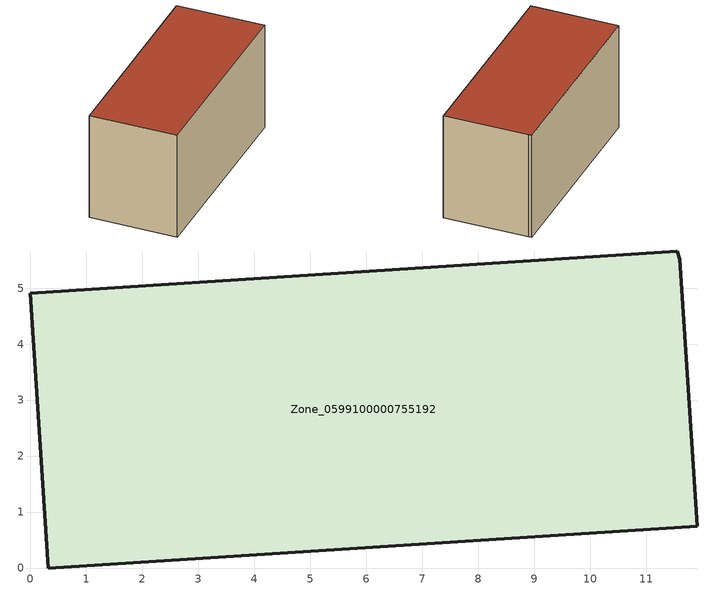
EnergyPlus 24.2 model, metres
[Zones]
Zone_0599100000755192
 floor ground (C_G): 11.55,5.66 11.6,5.52 11.91,0.75 0.32,0 0,4.91 z0
 wall outside (C_F): 0.32,0 11.91,0.75 11.6,5.52 11.55,5.66 0,4.91 0.32,0 z0:6.2
 roof outside (C_R): 0,4.91 0.32,0 11.91,0.75 11.6,5.52 11.55,5.66 z6.2
[BUILDING]
Pand.0599100000755192: North Axis=0; Terrain=City; Loads Convergence Tolerance Value=0.04; Temperature Convergence Tolerance Value=0.4; Solar Distribution=FullExterior; Maximum Number of Warmup Days=25; Minimum Number of Warmup Days=1
[Site:Location]
Rotterdam.The.Hague.AP_ZH_NLD Design_Conditions: Latitude=51.96; Longitude=4.45; Time Zone=1; Elevation=-4.5
[SITE:GROUNDTEMPERATURE:BUILDINGSURFACE]
18, 18, 18, 18, 18, 18, 18, 18, 18, 18, 18, 18
[MATERIAL] Thermal Absorptance=0.9; Solar Absorptance=0.7; Visible Absorptance=0.7
Name | Roughness | Thickness | Conductivity | Density | Specific Heat
G.TC.2006-2014 | MediumSmooth | 0.15 | 0.06 | 540 | 1210
F.TC.2006-2014 | Rough | 0.3 | 0.12 | 1920 | 840
R.TC.2006-2014 | MediumRough | 0.2 | 0.08 | 1500 | 1000
[CONSTRUCTION]
C_G: G.TC.2006-2014
C_F: F.TC.2006-2014
C_R: R.TC.2006-2014
[ZONE]
Zone_0599100000755192: Type=1; Multiplier=1; Ceiling Height=Autocalculate; Volume=Autocalculate; Floor Area=autocalculate; Part of Total Floor Area=Yes
[ZONEINFILTRATION:DESIGNFLOWRATE]
Infil_Zone_0599100000755192: Zone or ZoneList or Space or SpaceList=Zone_0599100000755192; Schedule=AlwaysOn; Design Flow Rate Calculation Method=Flow/Area; Flow Rate per Floor Area=0.0015; Constant Term Coefficient=1; Temperature Term Coefficient=0; Velocity Term Coefficient=0; Velocity Squared Term Coefficient=0
[HVACTEMPLATE:ZONE:IDEALLOADSAIRSYSTEM]
Zone_0599100000755192: Maximum Heating Supply Air Temperature=50; Minimum Cooling Supply Air Temperature=13; Maximum Heating Supply Air Humidity Ratio=0.0156; Minimum Cooling Supply Air Humidity Ratio=0.0077; Heating Limit=NoLimit; Cooling Limit=NoLimit; Dehumidification Control Type=ConstantSensibleHeatRatio; Cooling Sensible Heat Ratio=0.7; Dehumidification Setpoint=60; Humidification Control Type=None; Humidification Setpoint=30; Outdoor Air Method=None; Outdoor Air Flow Rate per Person=0.00944; Outdoor Air Flow Rate per Zone Floor Area=0; Outdoor Air Flow Rate per Zone=0; Demand Controlled Ventilation Type=None; Outdoor Air Economizer Type=NoEconomizer; Heat Recovery Type=None; Sensible Heat Recovery Effectiveness=0.7; Latent Heat Recovery Effectiveness=0.65
[ZONECONTROL:THERMOSTAT]
ThermostatControl_Zone_0599100000755192: Zone or ZoneList=Zone_0599100000755192; Control Type Schedule=DualSetpointControlType; Control 1=Thermostat_Zone_0599100000755192; Temperature Difference Between Cutout And Setpoint=0
[THERMOSTATSETPOINT:DUALSETPOINT]
Thermostat_Zone_0599100000755192: Heating Setpoint Temperature Schedule=HeatingSetpoint_Zone_0599100000755192; Cooling Setpoint Temperature Schedule=CoolingSetpoint_Zone_0599100000755192
[SCHEDULE:COMPACT]
HeatingSetpoint_Zone_0599100000755192: Through: 12/31, For: AllDays, Until: 24:00, 21
CoolingSetpoint_Zone_0599100000755192: Through: 12/31, For: AllDays, Until: 24:00, 24
DualSetpointControlType: Through: 12/31, For: AllDays, Until: 24:00, 4
AlwaysOn: Through: 12/31, For: AllDays, Until: 24:00, 1
